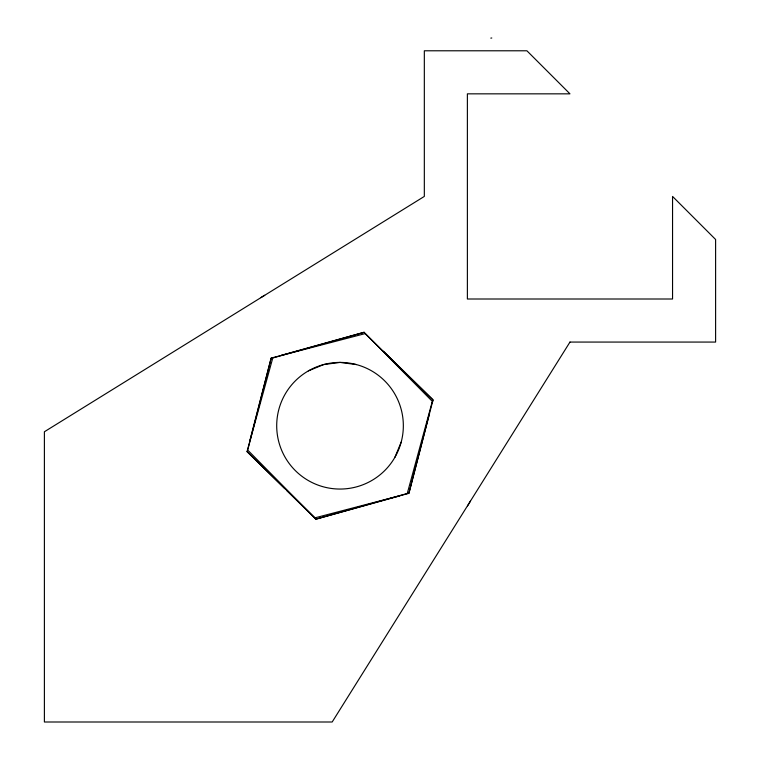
<?xml version="1.0" encoding="UTF-8"?>
<svg xmlns="http://www.w3.org/2000/svg" width="760" height="760" viewBox="0 0 760 760"><rect width="100%" height="100%" fill="white"/><g stroke="black" fill="none" stroke-linecap="round" stroke-linejoin="round"><path stroke-width="1.14" d="M286.501 490.323L315.894 519.184L407.265 493.497L432.326 401.384L364.144 332.281L272.773 357.969L247.028 451.573L314.953 517.855L408.889 493.354L433.01 399.902L383.458 351.243M249.964 440.173L271.149 358.112L273.419 357.485M408.889 493.354L429.485 413.573M432.136 403.322L433.01 399.902L365.085 333.621L271.149 358.112L247.712 450.091L315.894 519.184L399.817 495.872M394.858 457.397L401.185 442.12A63.327 63.327 0 0 0 323.627 364.572L308.36 370.899M281.352 355.281L285.893 354.017M288.163 353.39L364.144 332.281M490.817 38.114L491.786 38M356.411 364.572L340.024 362.416L323.627 364.572A63.327 63.327 0 0 0 295.241 470.506A63.327 63.327 0 0 0 401.185 442.12M247.028 451.573L284.82 488.68M470.469 501.049A150.623 150.623 0 0 1 467.485 505.979M260.756 297.654A150.623 150.623 0 0 1 264.708 295.288M569.971 342.066L332.177 722L44.393 722L44.393 431.756L424.327 196.422L424.327 50.787L526.908 50.787L569.971 93.841L467.381 93.841L467.381 299.003L672.553 299.003L672.553 196.422L715.606 239.486L715.606 342.066L569.971 342.066"/></g></svg>
